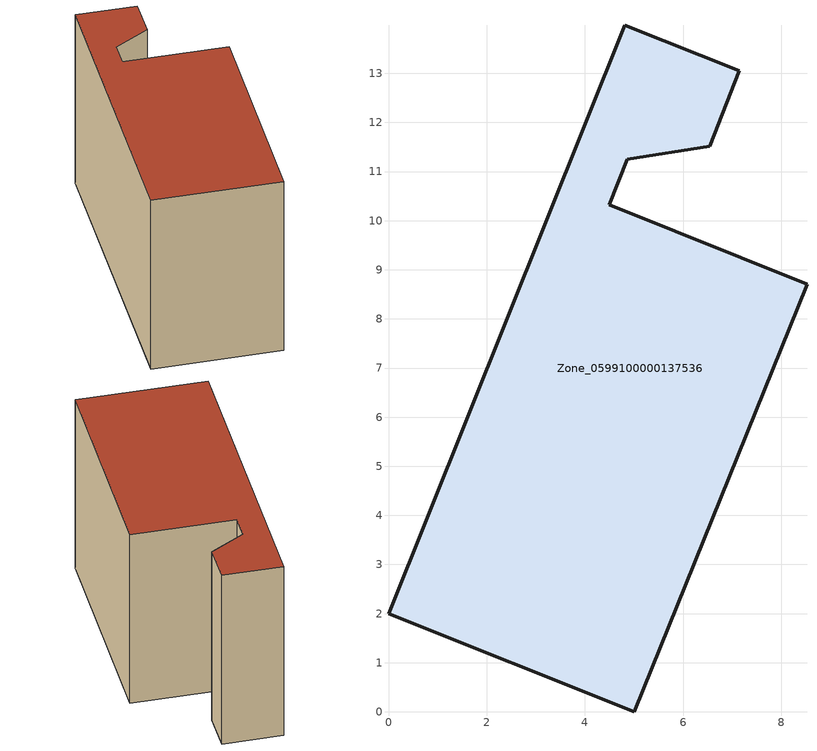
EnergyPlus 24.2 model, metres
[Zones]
Zone_0599100000137536
 floor ground (C_G): 4.86,11.25 4.49,10.32 8.52,8.71 5,0 0,2 4.81,13.98 7.14,13.05 6.54,11.52 z0.22
 wall outside (C_F): 7.14,13.05 4.81,13.98 0,2 5,0 8.52,8.71 4.49,10.32 4.86,11.25 6.54,11.52 7.14,13.05 z0.22:8.4
 roof outside (C_R): 4.49,10.32 4.86,11.25 6.54,11.52 7.14,13.05 4.81,13.98 0,2 5,0 8.52,8.71 z8.4
[BUILDING]
Pand.0599100000137536: North Axis=0; Terrain=City; Loads Convergence Tolerance Value=0.04; Temperature Convergence Tolerance Value=0.4; Solar Distribution=FullExterior; Maximum Number of Warmup Days=25; Minimum Number of Warmup Days=1
[Site:Location]
Rotterdam.The.Hague.AP_ZH_NLD Design_Conditions: Latitude=51.96; Longitude=4.45; Time Zone=1; Elevation=-4.5
[SITE:GROUNDTEMPERATURE:BUILDINGSURFACE]
18, 18, 18, 18, 18, 18, 18, 18, 18, 18, 18, 18
[MATERIAL] Thermal Absorptance=0.9; Solar Absorptance=0.7; Visible Absorptance=0.7
Name | Roughness | Thickness | Conductivity | Density | Specific Heat
G.TI.1975-1991 | MediumSmooth | 0.15 | 0.288461 | 540 | 1210
F.TI.1975-1991 | Rough | 0.3 | 0.230769 | 1920 | 840
R.TI.1975-1991 | MediumRough | 0.2 | 0.153846 | 1500 | 1000
[CONSTRUCTION]
C_G: G.TI.1975-1991
C_F: F.TI.1975-1991
C_R: R.TI.1975-1991
[ZONE]
Zone_0599100000137536: Type=1; Multiplier=1; Ceiling Height=Autocalculate; Volume=Autocalculate; Floor Area=autocalculate; Part of Total Floor Area=Yes
[ZONEINFILTRATION:DESIGNFLOWRATE]
Infil_Zone_0599100000137536: Zone or ZoneList or Space or SpaceList=Zone_0599100000137536; Schedule=AlwaysOn; Design Flow Rate Calculation Method=Flow/Area; Flow Rate per Floor Area=0.003; Constant Term Coefficient=1; Temperature Term Coefficient=0; Velocity Term Coefficient=0; Velocity Squared Term Coefficient=0
[HVACTEMPLATE:ZONE:IDEALLOADSAIRSYSTEM]
Zone_0599100000137536: Maximum Heating Supply Air Temperature=50; Minimum Cooling Supply Air Temperature=13; Maximum Heating Supply Air Humidity Ratio=0.0156; Minimum Cooling Supply Air Humidity Ratio=0.0077; Heating Limit=NoLimit; Cooling Limit=NoLimit; Dehumidification Control Type=ConstantSensibleHeatRatio; Cooling Sensible Heat Ratio=0.7; Dehumidification Setpoint=60; Humidification Control Type=None; Humidification Setpoint=30; Outdoor Air Method=None; Outdoor Air Flow Rate per Person=0.00944; Outdoor Air Flow Rate per Zone Floor Area=0; Outdoor Air Flow Rate per Zone=0; Demand Controlled Ventilation Type=None; Outdoor Air Economizer Type=NoEconomizer; Heat Recovery Type=None; Sensible Heat Recovery Effectiveness=0.7; Latent Heat Recovery Effectiveness=0.65
[ZONECONTROL:THERMOSTAT]
ThermostatControl_Zone_0599100000137536: Zone or ZoneList=Zone_0599100000137536; Control Type Schedule=DualSetpointControlType; Control 1=Thermostat_Zone_0599100000137536; Temperature Difference Between Cutout And Setpoint=0
[THERMOSTATSETPOINT:DUALSETPOINT]
Thermostat_Zone_0599100000137536: Heating Setpoint Temperature Schedule=HeatingSetpoint_Zone_0599100000137536; Cooling Setpoint Temperature Schedule=CoolingSetpoint_Zone_0599100000137536
[SCHEDULE:COMPACT]
HeatingSetpoint_Zone_0599100000137536: Through: 12/31, For: AllDays, Until: 24:00, 21
CoolingSetpoint_Zone_0599100000137536: Through: 12/31, For: AllDays, Until: 24:00, 24
DualSetpointControlType: Through: 12/31, For: AllDays, Until: 24:00, 4
AlwaysOn: Through: 12/31, For: AllDays, Until: 24:00, 1
